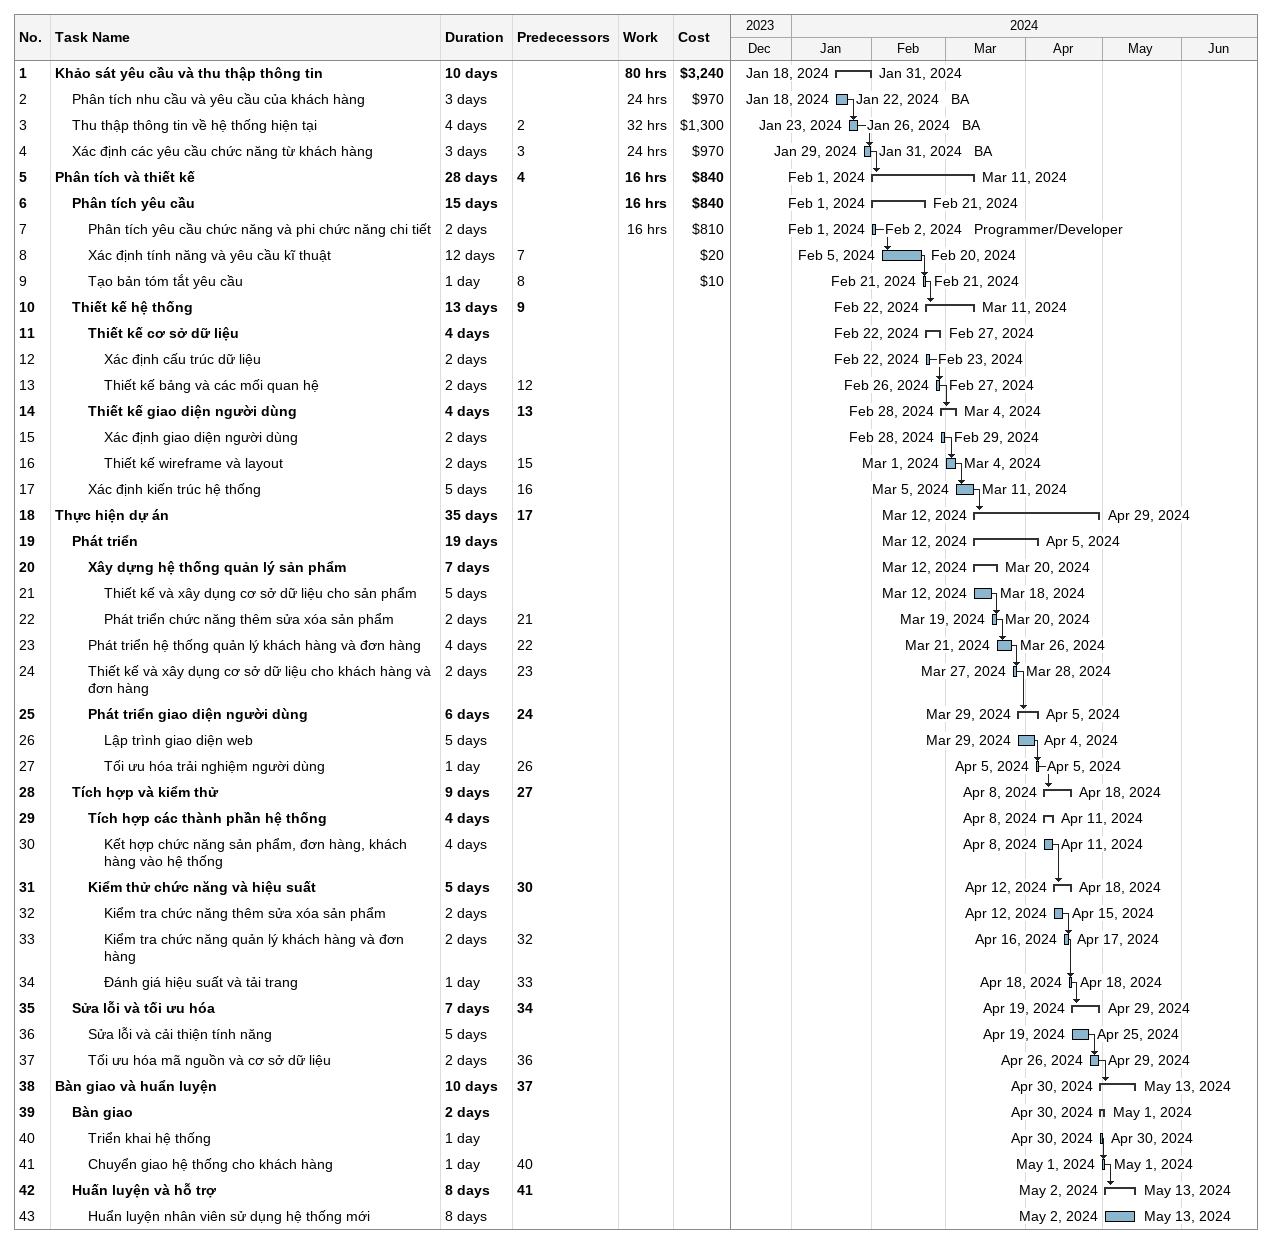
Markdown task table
| ID | Level | Task | Duration | Start | Finish | Predecessors | Resources | Work (h) | Cost ($) |
|---|---|---|---|---|---|---|---|---|---|
| 1 | 1 | **Khảo sát yêu cầu và thu thập thông tin** | 10d | 2024-01-18 | 2024-01-31 |  |  | 80 | 3240 |
| 2 | 2 | Phân tích nhu cầu và yêu cầu của khách hàng | 3d | 2024-01-18 | 2024-01-22 |  | BA | 24 | 970 |
| 3 | 2 | Thu thập thông tin về hệ thống hiện tại | 4d | 2024-01-23 | 2024-01-26 | 2 | BA | 32 | 1300 |
| 4 | 2 | Xác định các yêu cầu chức năng từ khách hàng | 3d | 2024-01-29 | 2024-01-31 | 3 | BA | 24 | 970 |
| 5 | 1 | **Phân tích và thiết kế** | 28d | 2024-02-01 | 2024-03-11 | 4 |  | 16 | 840 |
| 6 | 2 | **Phân tích yêu cầu** | 15d | 2024-02-01 | 2024-02-21 |  |  | 16 | 840 |
| 7 | 3 | Phân tích yêu cầu chức năng và phi chức năng chi tiết | 2d | 2024-02-01 | 2024-02-02 |  | Programmer/Developer | 16 | 810 |
| 8 | 3 | Xác định tính năng và yêu cầu kĩ thuật | 12d | 2024-02-05 | 2024-02-20 | 7 |  |  | 20 |
| 9 | 3 | Tạo bản tóm tắt yêu cầu | 1d | 2024-02-21 | 2024-02-21 | 8 |  |  | 10 |
| 10 | 2 | **Thiết kế hệ thống** | 13d | 2024-02-22 | 2024-03-11 | 9 |  |  |  |
| 11 | 3 | **Thiết kế cơ sở dữ liệu** | 4d | 2024-02-22 | 2024-02-27 |  |  |  |  |
| 12 | 4 | Xác định cấu trúc dữ liệu | 2d | 2024-02-22 | 2024-02-23 |  |  |  |  |
| 13 | 4 | Thiết kế bảng và các mối quan hệ | 2d | 2024-02-26 | 2024-02-27 | 12 |  |  |  |
| 14 | 3 | **Thiết kế giao diện người dùng** | 4d | 2024-02-28 | 2024-03-04 | 13 |  |  |  |
| 15 | 4 | Xác định giao diện người dùng | 2d | 2024-02-28 | 2024-02-29 |  |  |  |  |
| 16 | 4 | Thiết kế wireframe và layout | 2d | 2024-03-01 | 2024-03-04 | 15 |  |  |  |
| 17 | 3 | Xác định kiến trúc hệ thống | 5d | 2024-03-05 | 2024-03-11 | 16 |  |  |  |
| 18 | 1 | **Thực hiện dự án** | 35d | 2024-03-12 | 2024-04-29 | 17 |  |  |  |
| 19 | 2 | **Phát triển** | 19d | 2024-03-12 | 2024-04-05 |  |  |  |  |
| 20 | 3 | **Xây dựng hệ thống quản lý sản phẩm** | 7d | 2024-03-12 | 2024-03-20 |  |  |  |  |
| 21 | 4 | Thiết kế và xây dụng cơ sở dữ liệu cho sản phẩm | 5d | 2024-03-12 | 2024-03-18 |  |  |  |  |
| 22 | 4 | Phát triển chức năng thêm sửa xóa sản phẩm | 2d | 2024-03-19 | 2024-03-20 | 21 |  |  |  |
| 23 | 3 | Phát triển hệ thống quản lý khách hàng và đơn hàng | 4d | 2024-03-21 | 2024-03-26 | 22 |  |  |  |
| 24 | 3 | Thiết kế và xây dụng cơ sở dữ liệu cho khách hàng và đơn hàng | 2d | 2024-03-27 | 2024-03-28 | 23 |  |  |  |
| 25 | 3 | **Phát triển giao diện người dùng** | 6d | 2024-03-29 | 2024-04-05 | 24 |  |  |  |
| 26 | 4 | Lập trình giao diện web | 5d | 2024-03-29 | 2024-04-04 |  |  |  |  |
| 27 | 4 | Tối ưu hóa trải nghiệm người dùng | 1d | 2024-04-05 | 2024-04-05 | 26 |  |  |  |
| 28 | 2 | **Tích hợp và kiểm thử** | 9d | 2024-04-08 | 2024-04-18 | 27 |  |  |  |
| 29 | 3 | **Tích hợp các thành phần hệ thống** | 4d | 2024-04-08 | 2024-04-11 |  |  |  |  |
| 30 | 4 | Kết hợp chức năng sản phẩm, đơn hàng, khách hàng vào hệ thống | 4d | 2024-04-08 | 2024-04-11 |  |  |  |  |
| 31 | 3 | **Kiểm thử chức năng và hiệu suất** | 5d | 2024-04-12 | 2024-04-18 | 30 |  |  |  |
| 32 | 4 | Kiểm tra chức năng thêm sửa xóa sản phẩm | 2d | 2024-04-12 | 2024-04-15 |  |  |  |  |
| 33 | 4 | Kiểm tra chức năng quản lý khách hàng và đơn hàng | 2d | 2024-04-16 | 2024-04-17 | 32 |  |  |  |
| 34 | 4 | Đánh giá hiệu suất và tải trang | 1d | 2024-04-18 | 2024-04-18 | 33 |  |  |  |
| 35 | 2 | **Sửa lỗi và tối ưu hóa** | 7d | 2024-04-19 | 2024-04-29 | 34 |  |  |  |
| 36 | 3 | Sửa lỗi và cải thiện tính năng | 5d | 2024-04-19 | 2024-04-25 |  |  |  |  |
| 37 | 3 | Tối ưu hóa mã nguồn và cơ sở dữ liệu | 2d | 2024-04-26 | 2024-04-29 | 36 |  |  |  |
| 38 | 1 | **Bàn giao và huẩn luyện** | 10d | 2024-04-30 | 2024-05-13 | 37 |  |  |  |
| 39 | 2 | **Bàn giao** | 2d | 2024-04-30 | 2024-05-01 |  |  |  |  |
| 40 | 3 | Triển khai hệ thống | 1d | 2024-04-30 | 2024-04-30 |  |  |  |  |
| 41 | 3 | Chuyển giao hệ thống cho khách hàng | 1d | 2024-05-01 | 2024-05-01 | 40 |  |  |  |
| 42 | 2 | **Huấn luyện và hỗ trợ** | 8d | 2024-05-02 | 2024-05-13 | 41 |  |  |  |
| 43 | 3 | Huẩn luyện nhân viên sử dụng hệ thống mới | 8d | 2024-05-02 | 2024-05-13 |  |  |  |  |
